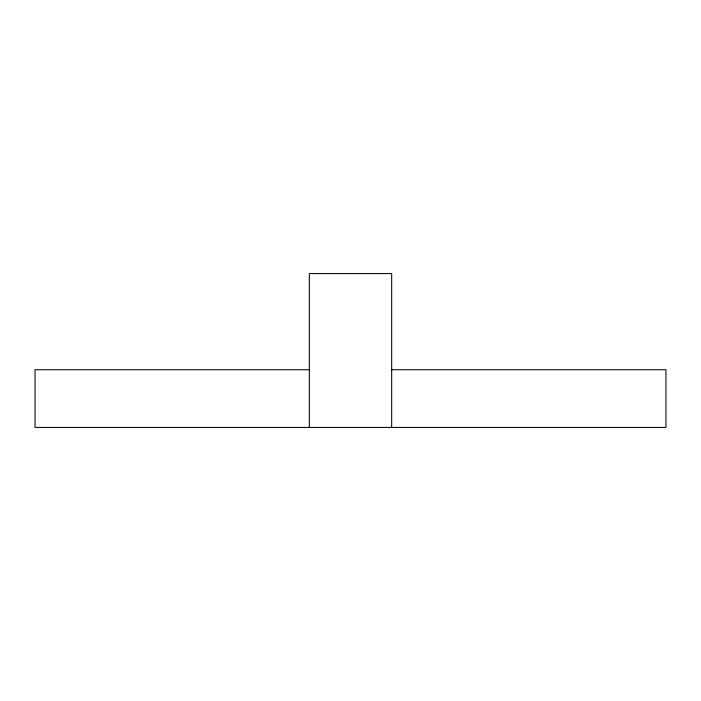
<?xml version="1.0" encoding="UTF-8"?>
<svg xmlns="http://www.w3.org/2000/svg" width="701" height="701" viewBox="0 0 701 701"><rect width="100%" height="100%" fill="white"/><g stroke="black" fill="none" stroke-linecap="round" stroke-linejoin="round"><path stroke-width="1.05" d="M309.325 369.734L35.05 369.734L35.05 427.435L665.95 427.435L665.95 369.734L391.675 369.734M391.675 427.435L391.675 273.565L309.325 273.565L309.325 427.435"/></g></svg>
